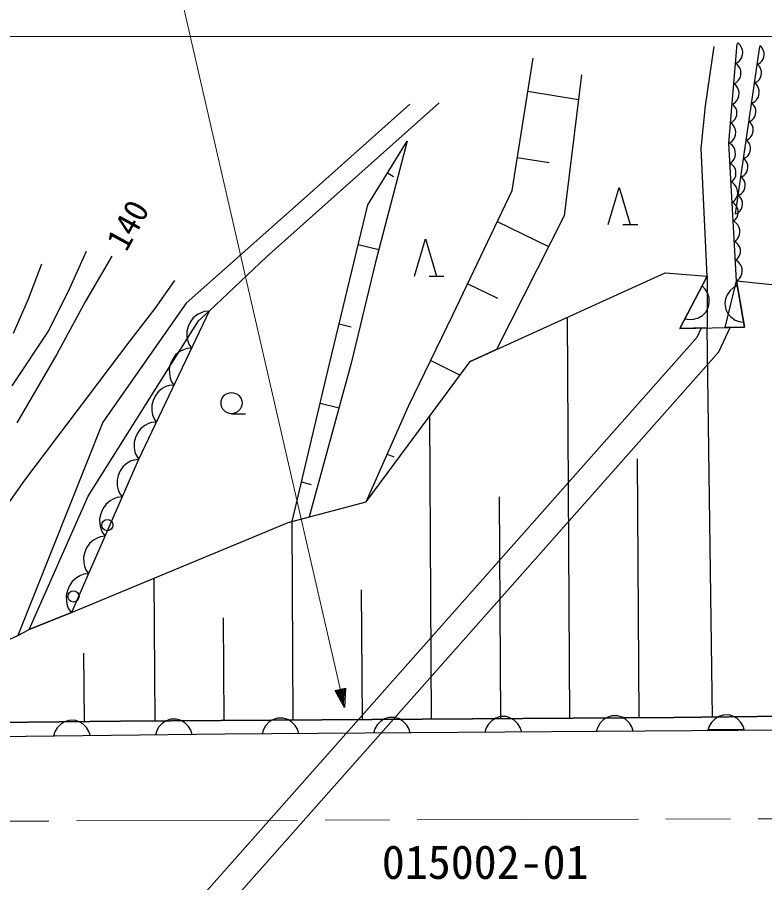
# Model space of a CAD drawing. Units: millimetres, scale not verified. Extents: x 40000 to 680000, y 20000 to 380000.
# Drawn here: x 417054 to 457626, y 268084 to 315065 of the extents above; entities that cross this region are included whole.
import ezdxf
from ezdxf.enums import TextEntityAlignment as Align

# ---------------------------------------------------------------- set-up
doc = ezdxf.new("R2010")
doc.units = ezdxf.units.MM
doc.header["$LTSCALE"] = 1000
doc.linetypes.add('CHAIN', pattern=[18.5, 12, -1.5, 3.5, -1.5])
for name, color, linetype, lineweight in [('M-BGD', 7, 'Continuous', 25), ('M-BMK', 2, 'CHAIN', 13), ('M-STR-HTXT', 7, 'Continuous', 13)]:
    doc.layers.add(name, color=color, linetype=linetype, lineweight=lineweight)
doc.styles.add('ＭＳ ゴシック', font='')
doc.styles.get('ＭＳ ゴシック').set_extended_font_data('MS Gothic')

msp = doc.modelspace()

# ---------------------------------------------------------------- linework, layer by layer
at = {"layer": 'M-BGD'}
for p, q in [((454410, 310266), (454877, 313486)), ((455673, 308230), (456140, 313628)), ((456047, 304394), (457357, 313486)), ((456249, 313601), (456145, 313677)), ((456309, 313529), (456249, 313601)), ((456367, 313434), (456309, 313529)), ((456421, 313295), (456367, 313434)), ((457451, 313439), (457361, 313513)), ((457502, 313370), (457451, 313439)), ((457549, 313281), (457502, 313370)), ((456309, 312768), (456386, 312896)), ((456386, 312896), (456420, 313027)), ((456420, 313027), (456431, 313160)), ((456431, 313160), (456421, 313295)), ((457540, 312791), (457577, 312908)), ((457592, 313152), (457549, 313281)), ((457577, 312908), (457594, 313029)), ((457594, 313029), (457592, 313152)), ((443913, 305657), (445052, 312854)), ((456049, 312568), (456164, 312625)), ((456152, 312491), (456049, 312568)), ((456212, 312419), (456152, 312491)), ((456164, 312625), (456235, 312685)), ((456235, 312685), (456309, 312768)), ((457216, 312511), (457324, 312557)), ((457306, 312437), (457216, 312511)), ((457357, 312368), (457306, 312437)), ((457324, 312557), (457392, 312608)), ((457392, 312608), (457463, 312680)), ((457463, 312680), (457540, 312791)), ((456270, 312324), (456212, 312419)), ((456325, 312185), (456270, 312324)), ((456324, 311917), (456335, 312050)), ((456335, 312050), (456325, 312185)), ((457405, 312279), (457357, 312368)), ((457447, 312150), (457405, 312279)), ((457432, 311906), (457450, 312027)), ((457450, 312027), (457447, 312150)), ((447675, 311945), (446743, 304295)), ((455952, 311458), (456068, 311515)), ((456068, 311515), (456139, 311576)), ((456139, 311576), (456213, 311659)), ((456213, 311659), (456290, 311786)), ((456290, 311786), (456324, 311917)), ((457072, 311509), (457179, 311555)), ((457171, 311427), (457072, 311509)), ((457179, 311555), (457248, 311606)), ((457248, 311606), (457318, 311678)), ((457318, 311678), (457395, 311789)), ((457395, 311789), (457432, 311906)), ((444768, 311055), (447512, 310609)), ((456056, 311382), (455952, 311458)), ((456116, 311309), (456056, 311382)), ((456174, 311215), (456116, 311309)), ((456229, 311076), (456174, 311215)), ((456239, 310941), (456229, 311076)), ((457227, 311351), (457171, 311427)), ((457280, 311253), (457227, 311351)), ((457326, 311111), (457280, 311253)), ((457329, 310976), (457326, 311111)), ((456043, 310466), (456117, 310549)), ((456117, 310549), (456194, 310676)), ((456194, 310676), (456227, 310807)), ((456227, 310807), (456239, 310941)), ((457106, 310513), (457184, 310592)), ((457184, 310592), (457269, 310715)), ((457269, 310715), (457310, 310844)), ((457310, 310844), (457329, 310976)), ((430564, 302039), (439958, 310426)), ((438355, 310356), (432632, 305231)), ((454176, 307946), (454410, 310266)), ((455856, 310348), (455972, 310405)), ((455951, 310279), (455856, 310348)), ((456005, 310213), (455951, 310279)), ((455972, 310405), (456043, 310466)), ((456058, 310127), (456005, 310213)), ((456107, 310001), (456058, 310127)), ((456913, 310407), (457031, 310457)), ((457003, 310332), (456913, 310407)), ((457054, 310263), (457003, 310332)), ((457031, 310457), (457106, 310513)), ((457102, 310174), (457054, 310263)), ((457144, 310045), (457102, 310174)), ((456006, 309522), (456076, 309638)), ((456076, 309638), (456106, 309757)), ((456106, 309757), (456117, 309878)), ((456117, 309878), (456107, 310001)), ((457015, 309573), (457092, 309685)), ((457092, 309685), (457129, 309802)), ((457129, 309802), (457146, 309922)), ((457146, 309922), (457144, 310045)), ((455769, 309339), (455874, 309391)), ((455873, 309263), (455769, 309339)), ((455933, 309191), (455873, 309263)), ((455874, 309391), (455939, 309446)), ((455991, 309096), (455933, 309191)), ((455939, 309446), (456006, 309522)), ((456769, 309405), (456876, 309450)), ((456859, 309330), (456769, 309405)), ((456910, 309261), (456859, 309330)), ((456876, 309450), (456944, 309502)), ((456958, 309172), (456910, 309261)), ((456944, 309502), (457015, 309573)), ((457000, 309043), (456958, 309172)), ((456045, 308957), (455991, 309096)), ((456010, 308558), (456044, 308689)), ((456044, 308689), (456055, 308822)), ((456055, 308822), (456045, 308957)), ((456871, 308571), (456948, 308682)), ((456948, 308682), (456985, 308800)), ((456985, 308800), (457002, 308920)), ((457002, 308920), (457000, 309043)), ((436080, 304888), (438219, 308347)), ((438219, 308347), (436494, 301779)), ((455785, 308186), (455672, 308246)), ((455673, 308230), (455788, 308287)), ((456101, 300764), (455673, 308230)), ((455788, 308287), (455860, 308347)), ((455860, 308347), (455933, 308430)), ((455933, 308430), (456010, 308558)), ((456624, 308403), (456732, 308448)), ((456715, 308328), (456624, 308403)), ((456765, 308259), (456715, 308328)), ((456732, 308448), (456800, 308500)), ((456813, 308170), (456765, 308259)), ((456800, 308500), (456871, 308571)), ((454503, 301016), (454176, 307946)), ((455855, 308123), (455785, 308186)), ((455926, 308038), (455855, 308123)), ((456000, 307908), (455926, 308038)), ((456029, 307776), (456000, 307908)), ((456037, 307643), (456029, 307776)), ((456803, 307680), (456840, 307798)), ((456855, 308041), (456813, 308170)), ((456840, 307798), (456858, 307918)), ((456858, 307918), (456855, 308041)), ((444198, 307456), (445922, 307177)), ((455842, 307207), (455904, 307278)), ((455904, 307278), (455964, 307370)), ((455964, 307370), (456023, 307508)), ((456023, 307508), (456037, 307643)), ((456480, 307401), (456588, 307446)), ((456570, 307326), (456480, 307401)), ((456621, 307257), (456570, 307326)), ((456588, 307446), (456656, 307497)), ((456656, 307497), (456727, 307569)), ((456727, 307569), (456803, 307680)), ((455736, 307134), (455842, 307207)), ((455839, 307079), (455736, 307134)), ((455902, 307022), (455839, 307079)), ((455967, 306945), (455902, 307022)), ((456034, 306827), (455967, 306945)), ((456061, 306707), (456034, 306827)), ((456669, 307168), (456621, 307257)), ((456659, 306678), (456696, 306796)), ((456711, 307039), (456669, 307168)), ((456696, 306796), (456713, 306916)), ((456713, 306916), (456711, 307039)), ((437150, 306618), (437470, 306415)), ((455946, 306254), (456002, 306338)), ((456002, 306338), (456055, 306463)), ((456055, 306463), (456068, 306585)), ((456068, 306585), (456061, 306707)), ((456336, 306398), (456443, 306444)), ((456426, 306324), (456336, 306398)), ((456477, 306255), (456426, 306324)), ((456443, 306444), (456511, 306495)), ((456511, 306495), (456582, 306567)), ((456582, 306567), (456659, 306678)), ((455794, 306123), (455890, 306189)), ((455907, 306063), (455794, 306123)), ((455890, 306189), (455946, 306254)), ((455977, 306000), (455907, 306063)), ((456048, 305915), (455977, 306000)), ((456122, 305785), (456048, 305915)), ((456524, 306166), (456477, 306255)), ((456567, 306037), (456524, 306166)), ((456552, 305793), (456569, 305914)), ((456569, 305914), (456567, 306037)), ((440704, 298915), (443913, 305657)), ((449132, 303808), (449732, 305833)), ((449732, 305833), (450332, 303808)), ((456086, 305247), (456145, 305385)), ((456151, 305653), (456122, 305785)), ((456145, 305385), (456159, 305519)), ((456159, 305519), (456151, 305653)), ((456191, 305396), (456299, 305442)), ((456282, 305322), (456191, 305396)), ((456299, 305442), (456367, 305493)), ((456367, 305493), (456438, 305565)), ((456438, 305565), (456515, 305676)), ((456515, 305676), (456552, 305793)), ((432632, 305231), (426212, 299549)), ((455857, 305011), (455963, 305084)), ((455961, 304956), (455857, 305011)), ((456024, 304899), (455961, 304956)), ((455963, 305084), (456025, 305155)), ((456025, 305155), (456086, 305247)), ((456332, 305253), (456282, 305322)), ((456380, 305164), (456332, 305253)), ((456422, 305035), (456380, 305164)), ((456407, 304791), (456425, 304912)), ((456425, 304912), (456422, 305035)), ((434009, 296260), (436080, 304888)), ((456089, 304821), (456024, 304899)), ((456047, 304394), (456154, 304440)), ((456156, 304704), (456089, 304821)), ((456154, 304440), (456223, 304491)), ((456182, 304583), (456156, 304704)), ((456176, 304340), (456189, 304462)), ((456189, 304462), (456182, 304583)), ((456223, 304491), (456293, 304562)), ((456293, 304562), (456370, 304674)), ((456370, 304674), (456407, 304791)), ((446743, 304295), (443065, 297030)), ((443111, 303971), (445893, 302615)), ((455915, 304000), (456012, 304066)), ((456029, 303939), (455915, 304000)), ((456012, 304066), (456068, 304130)), ((456068, 304130), (456123, 304215)), ((456123, 304215), (456176, 304340)), ((449932, 303808), (450733, 303808)), ((456099, 303877), (456029, 303939)), ((456170, 303791), (456099, 303877)), ((456243, 303662), (456170, 303791)), ((456273, 303530), (456243, 303662)), ((456281, 303396), (456273, 303530)), ((438607, 301014), (439208, 303039)), ((439208, 303039), (439808, 301014)), ((456085, 302961), (456147, 303031)), ((456147, 303031), (456208, 303124)), ((456208, 303124), (456266, 303262)), ((456266, 303262), (456281, 303396)), ((435562, 302731), (436673, 302458)), ((455979, 302888), (456085, 302961)), ((456083, 302833), (455979, 302888)), ((456146, 302776), (456083, 302833)), ((456211, 302698), (456146, 302776)), ((456277, 302581), (456211, 302698)), ((456304, 302460), (456277, 302581)), ((420789, 302343), (419820, 300184)), ((422194, 302097), (420738, 299616)), ((456190, 302007), (456245, 302092)), ((456245, 302092), (456298, 302217)), ((456298, 302217), (456311, 302339)), ((456311, 302339), (456304, 302460)), ((418366, 301656), (417648, 299765)), ((427461, 299115), (430564, 302039)), ((436494, 301779), (435183, 296294)), ((456037, 301877), (456134, 301943)), ((456151, 301816), (456037, 301877)), ((456134, 301943), (456190, 302007)), ((456221, 301753), (456151, 301816)), ((456292, 301668), (456221, 301753)), ((456365, 301539), (456292, 301668)), ((441632, 296379), (452230, 301196)), ((452230, 301196), (454503, 301016)), ((456395, 301407), (456365, 301539)), ((456388, 301138), (456403, 301273)), ((456403, 301273), (456395, 301407)), ((425586, 300773), (424520, 299252)), ((439408, 301014), (440208, 301014)), ((453012, 298176), (454503, 301016)), ((454503, 301016), (453012, 298176)), ((454503, 301016), (454512, 298207)), ((455481, 298227), (456101, 300764)), ((456101, 300764), (456207, 300838)), ((456101, 300764), (456527, 298248)), ((456527, 298248), (456101, 300764)), ((456101, 300764), (462742, 300081)), ((456207, 300838), (456269, 300908)), ((456269, 300908), (456330, 301001)), ((456330, 301001), (456388, 301138)), ((441506, 300600), (443126, 299810)), ((454401, 300305), (454227, 300490)), ((454522, 300102), (454401, 300305)), ((455745, 300229), (455582, 299996)), ((455922, 300383), (455745, 300229)), ((456145, 300504), (455922, 300383)), ((417648, 299765), (416826, 297891)), ((419820, 300184), (418728, 298018)), ((454604, 299828), (454522, 300102)), ((454616, 299592), (454604, 299828)), ((455497, 299775), (455459, 299522)), ((455582, 299996), (455497, 299775)), ((420738, 299616), (419197, 296775)), ((426212, 299549), (421700, 293088)), ((454424, 299054), (454574, 299340)), ((454574, 299340), (454616, 299592)), ((455459, 299522), (455513, 299203)), ((424520, 299252), (423156, 297504)), ((427461, 299115), (423636, 291064)), ((426834, 298926), (426600, 298743)), ((427029, 299028), (426834, 298926)), ((426893, 298578), (427461, 299115)), ((427205, 299091), (427029, 299028)), ((427461, 299115), (427205, 299091)), ((438288, 293954), (440704, 298915)), ((454041, 298755), (454241, 298877)), ((454241, 298877), (454424, 299054)), ((455513, 299203), (455632, 298977)), ((455632, 298977), (455784, 298798)), ((420909, 289070), (426893, 298578)), ((426446, 298521), (426332, 298280)), ((426600, 298743), (426446, 298521)), ((434527, 298417), (435186, 298255)), ((447054, 277012), (446914, 298779)), ((453288, 298702), (453537, 298659)), ((453537, 298659), (453770, 298672)), ((453770, 298672), (454041, 298755)), ((455784, 298798), (456015, 298632)), ((456015, 298632), (456233, 298547)), ((456233, 298547), (456483, 298508)), ((418728, 298018), (416748, 295064)), ((426332, 298280), (426257, 298020)), ((426257, 298020), (426261, 297721)), ((453012, 298176), (456527, 298248)), ((454512, 298207), (453012, 298176)), ((453955, 297705), (454189, 298200)), ((454795, 277078), (454512, 298207)), ((455131, 296909), (455758, 298232)), ((456527, 298248), (455481, 298227)), ((423156, 297504), (417445, 289931)), ((421362, 260905), (453955, 297705)), ((426261, 297721), (426304, 297502)), ((426304, 297502), (426366, 297324)), ((426075, 297020), (425880, 296918)), ((426251, 297083), (426075, 297020)), ((426507, 297107), (426251, 297083)), ((426366, 297324), (426507, 297107)), ((443065, 297030), (441632, 296379)), ((419197, 296775), (417030, 293045)), ((422332, 259876), (455131, 296909)), ((425492, 296513), (425378, 296272)), ((425646, 296735), (425492, 296513)), ((425880, 296918), (425646, 296735)), ((425378, 296272), (425303, 296012)), ((425303, 296012), (425308, 295713)), ((431968, 287698), (434009, 296260)), ((435183, 296294), (432905, 287945)), ((435986, 288757), (441632, 296379)), ((439496, 296434), (441086, 295641)), ((425308, 295713), (425350, 295494)), ((425298, 295075), (425121, 295013)), ((425553, 295099), (425298, 295075)), ((425350, 295494), (425412, 295316)), ((425412, 295316), (425553, 295099)), ((424693, 294727), (424538, 294505)), ((424926, 294910), (424693, 294727)), ((425121, 295013), (424926, 294910)), ((424424, 294264), (424349, 294004)), ((424538, 294505), (424424, 294264)), ((433499, 294119), (434521, 293869)), ((424349, 294004), (424354, 293705)), ((424354, 293705), (424396, 293487)), ((435986, 288757), (438288, 293954)), ((424396, 293487), (424458, 293308)), ((424458, 293308), (424599, 293091)), ((428683, 293541), (429434, 293541)), ((439546, 276962), (439440, 293419)), ((421700, 293088), (417078, 281501)), ((423739, 292719), (423585, 292497)), ((423972, 292902), (423739, 292719)), ((424167, 293005), (423972, 292902)), ((424344, 293067), (424167, 293005)), ((424599, 293091), (424344, 293067)), ((423470, 292257), (423395, 291996)), ((423585, 292497), (423470, 292257)), ((423395, 291996), (423400, 291697)), ((423400, 291697), (423442, 291479)), ((423442, 291479), (423504, 291300)), ((423504, 291300), (423645, 291083)), ((437137, 291356), (437485, 291198)), ((423636, 291064), (420000, 282744)), ((423015, 290854), (422787, 290664)), ((423207, 290963), (423015, 290854)), ((423381, 291031), (423207, 290963)), ((423636, 291064), (423381, 291031)), ((450808, 277036), (450717, 291103)), ((422640, 290438), (422534, 290193)), ((422787, 290664), (422640, 290438)), ((417445, 289931), (415943, 287821)), ((422534, 290193), (422467, 289930)), ((422467, 289930), (422481, 289632)), ((422481, 289632), (422530, 289415)), ((422530, 289415), (422598, 289238)), ((432479, 289838), (433009, 289709)), ((417690, 281824), (420909, 289070)), ((422479, 288993), (422297, 288921)), ((422746, 289026), (422479, 288993)), ((422598, 289238), (422746, 289026)), ((443300, 276987), (443222, 289041)), ((421858, 288608), (421705, 288372)), ((422096, 288807), (421858, 288608)), ((422297, 288921), (422096, 288807)), ((431760, 287643), (435986, 288757)), ((421593, 288116), (421523, 287841)), ((421705, 288372), (421593, 288116)), ((420000, 282744), (431760, 287643)), ((421523, 287841), (421538, 287529)), ((421538, 287529), (421590, 287302)), ((432038, 276912), (431968, 287698)), ((421590, 287302), (421660, 287118)), ((421660, 287118), (421815, 286896)), ((421194, 286687), (420966, 286496)), ((421386, 286796), (421194, 286687)), ((421560, 286864), (421386, 286796)), ((421815, 286896), (421560, 286864)), ((420819, 286270), (420712, 286025)), ((420966, 286496), (420819, 286270)), ((420712, 286025), (420646, 285763)), ((420646, 285763), (420660, 285464)), ((420660, 285464), (420709, 285247)), ((420709, 285247), (420776, 285071)), ((420476, 284754), (420275, 284640)), ((420658, 284825), (420476, 284754)), ((420924, 284858), (420658, 284825)), ((420776, 285071), (420924, 284858)), ((420037, 284441), (419883, 284204)), ((420275, 284640), (420037, 284441)), ((424530, 276863), (424480, 284610)), ((419772, 283948), (419702, 283674)), ((419883, 284204), (419772, 283948)), ((435792, 276937), (435747, 283987)), ((419702, 283674), (419717, 283362)), ((419717, 283362), (419768, 283135)), ((419768, 283135), (419839, 282950)), ((419839, 282950), (419993, 282728)), ((417690, 281824), (420000, 282744)), ((420000, 282744), (417690, 281824)), ((428284, 276887), (428248, 282457)), ((412206, 279252), (417078, 281501)), ((417078, 281501), (417690, 281824)), ((420695, 276832), (420660, 280538)), ((434316, 278512), (434862, 278640)), ((434862, 278640), (434815, 277590)), ((434815, 277590), (434316, 278512)), ((434403, 278491), (434793, 278582)), ((434752, 277866), (434403, 278491)), ((434490, 278470), (434724, 278525)), ((434715, 278024), (434490, 278470)), ((434577, 278449), (434655, 278467)), ((434661, 278260), (434577, 278449)), ((434655, 278467), (434661, 278260)), ((434724, 278525), (434715, 278024)), ((434793, 278582), (434752, 277866)), ((452685, 277049), (478007, 277397)), ((478007, 277397), (452685, 277049)), ((455690, 277190), (455370, 277187)), ((455931, 277110), (455690, 277190)), ((406986, 276701), (422653, 276850)), ((422653, 276850), (406986, 276701)), ((419614, 276812), (419415, 276688)), ((419853, 276896), (419614, 276812)), ((420173, 276900), (419853, 276896)), ((420414, 276821), (420173, 276900)), ((420615, 276702), (420414, 276821)), ((422653, 276850), (452685, 277049)), ((452685, 277049), (422653, 276850)), ((424942, 276752), (424745, 276547)), ((425141, 276876), (424942, 276752)), ((425380, 276960), (425141, 276876)), ((425700, 276963), (425380, 276960)), ((425941, 276885), (425700, 276963)), ((426143, 276766), (425941, 276885)), ((426345, 276566), (426143, 276766)), ((430734, 276808), (430535, 276604)), ((430933, 276931), (430734, 276808)), ((431172, 277014), (430933, 276931)), ((431492, 277016), (431172, 277014)), ((431733, 276937), (431492, 277016)), ((431934, 276817), (431733, 276937)), ((432135, 276616), (431934, 276817)), ((436783, 276852), (436584, 276648)), ((436982, 276975), (436783, 276852)), ((437222, 277057), (436982, 276975)), ((437542, 277060), (437222, 277057)), ((437782, 276980), (437542, 277060)), ((437983, 276860), (437782, 276980)), ((438185, 276659), (437983, 276860)), ((442832, 276895), (442634, 276691)), ((443032, 277018), (442832, 276895)), ((443271, 277101), (443032, 277018)), ((443591, 277103), (443271, 277101)), ((443832, 277024), (443591, 277103)), ((444033, 276904), (443832, 277024)), ((444234, 276702), (444033, 276904)), ((448683, 276734), (448564, 276531)), ((448882, 276938), (448683, 276734)), ((449081, 277061), (448882, 276938)), ((449320, 277144), (449081, 277061)), ((449641, 277146), (449320, 277144)), ((449881, 277067), (449641, 277146)), ((450082, 276947), (449881, 277067)), ((450284, 276746), (450082, 276947)), ((450405, 276544), (450284, 276746)), ((454732, 276778), (454614, 276574)), ((454931, 276982), (454732, 276778)), ((455130, 277105), (454931, 276982)), ((455370, 277187), (455130, 277105)), ((456131, 276990), (455931, 277110)), ((456333, 276789), (456131, 276990)), ((456454, 276588), (456333, 276789)), ((419099, 276280), (419022, 276036)), ((419217, 276484), (419099, 276280)), ((419415, 276688), (419217, 276484)), ((420818, 276502), (420615, 276702)), ((420940, 276301), (420818, 276502)), ((421023, 276059), (420940, 276301)), ((424627, 276343), (424550, 276099)), ((424745, 276547), (424627, 276343)), ((426467, 276364), (426345, 276566)), ((426550, 276122), (426467, 276364)), ((464610, 276403), (428314, 276143)), ((430416, 276401), (430338, 276157)), ((430535, 276604), (430416, 276401)), ((432257, 276414), (432135, 276616)), ((432339, 276172), (432257, 276414)), ((436466, 276444), (436387, 276201)), ((436584, 276648), (436466, 276444)), ((438306, 276457), (438185, 276659)), ((438388, 276215), (438306, 276457)), ((442515, 276488), (442437, 276244)), ((442634, 276691), (442515, 276488)), ((444356, 276501), (444234, 276702)), ((444437, 276258), (444356, 276501)), ((448564, 276531), (448486, 276287)), ((450487, 276302), (450405, 276544)), ((456519, 276384), (454518, 276384)), ((454614, 276574), (454535, 276331)), ((456536, 276345), (456454, 276588)), ((428314, 276143), (406204, 275888))]:
    msp.add_line(p, q, dxfattribs=at)
for centre, major_axis in [((428683, 294119), (0, 577)), ((421942, 287499), (0, -304)), ((420103, 283626), (0, -304))]:
    msp.add_ellipse(centre, major_axis=major_axis, ratio=0.987815, dxfattribs=at)
at = {"layer": 'M-BMK'}
msp.add_line((364767, 271262), (465291, 271577), dxfattribs=at)
at = {"layer": 'M-STR-HTXT'}
for p, q in [((434815, 277590), (423740, 325847)), ((413065, 314018), (478028, 314018))]:
    msp.add_line(p, q, dxfattribs=at)

# ---------------------------------------------------------------- texts
at = {"layer": 'M-BGD', "style": 'ＭＳ ゴシック'}
msp.add_text('140', height=1320, rotation=61.3, dxfattribs=at).set_placement((423323, 302102), align=Align.BOTTOM_LEFT)
msp.add_text('015002-01', height=1833, dxfattribs=at).set_placement((436842, 267739), align=Align.BOTTOM_LEFT)

doc.saveas('drawing.dxf')
